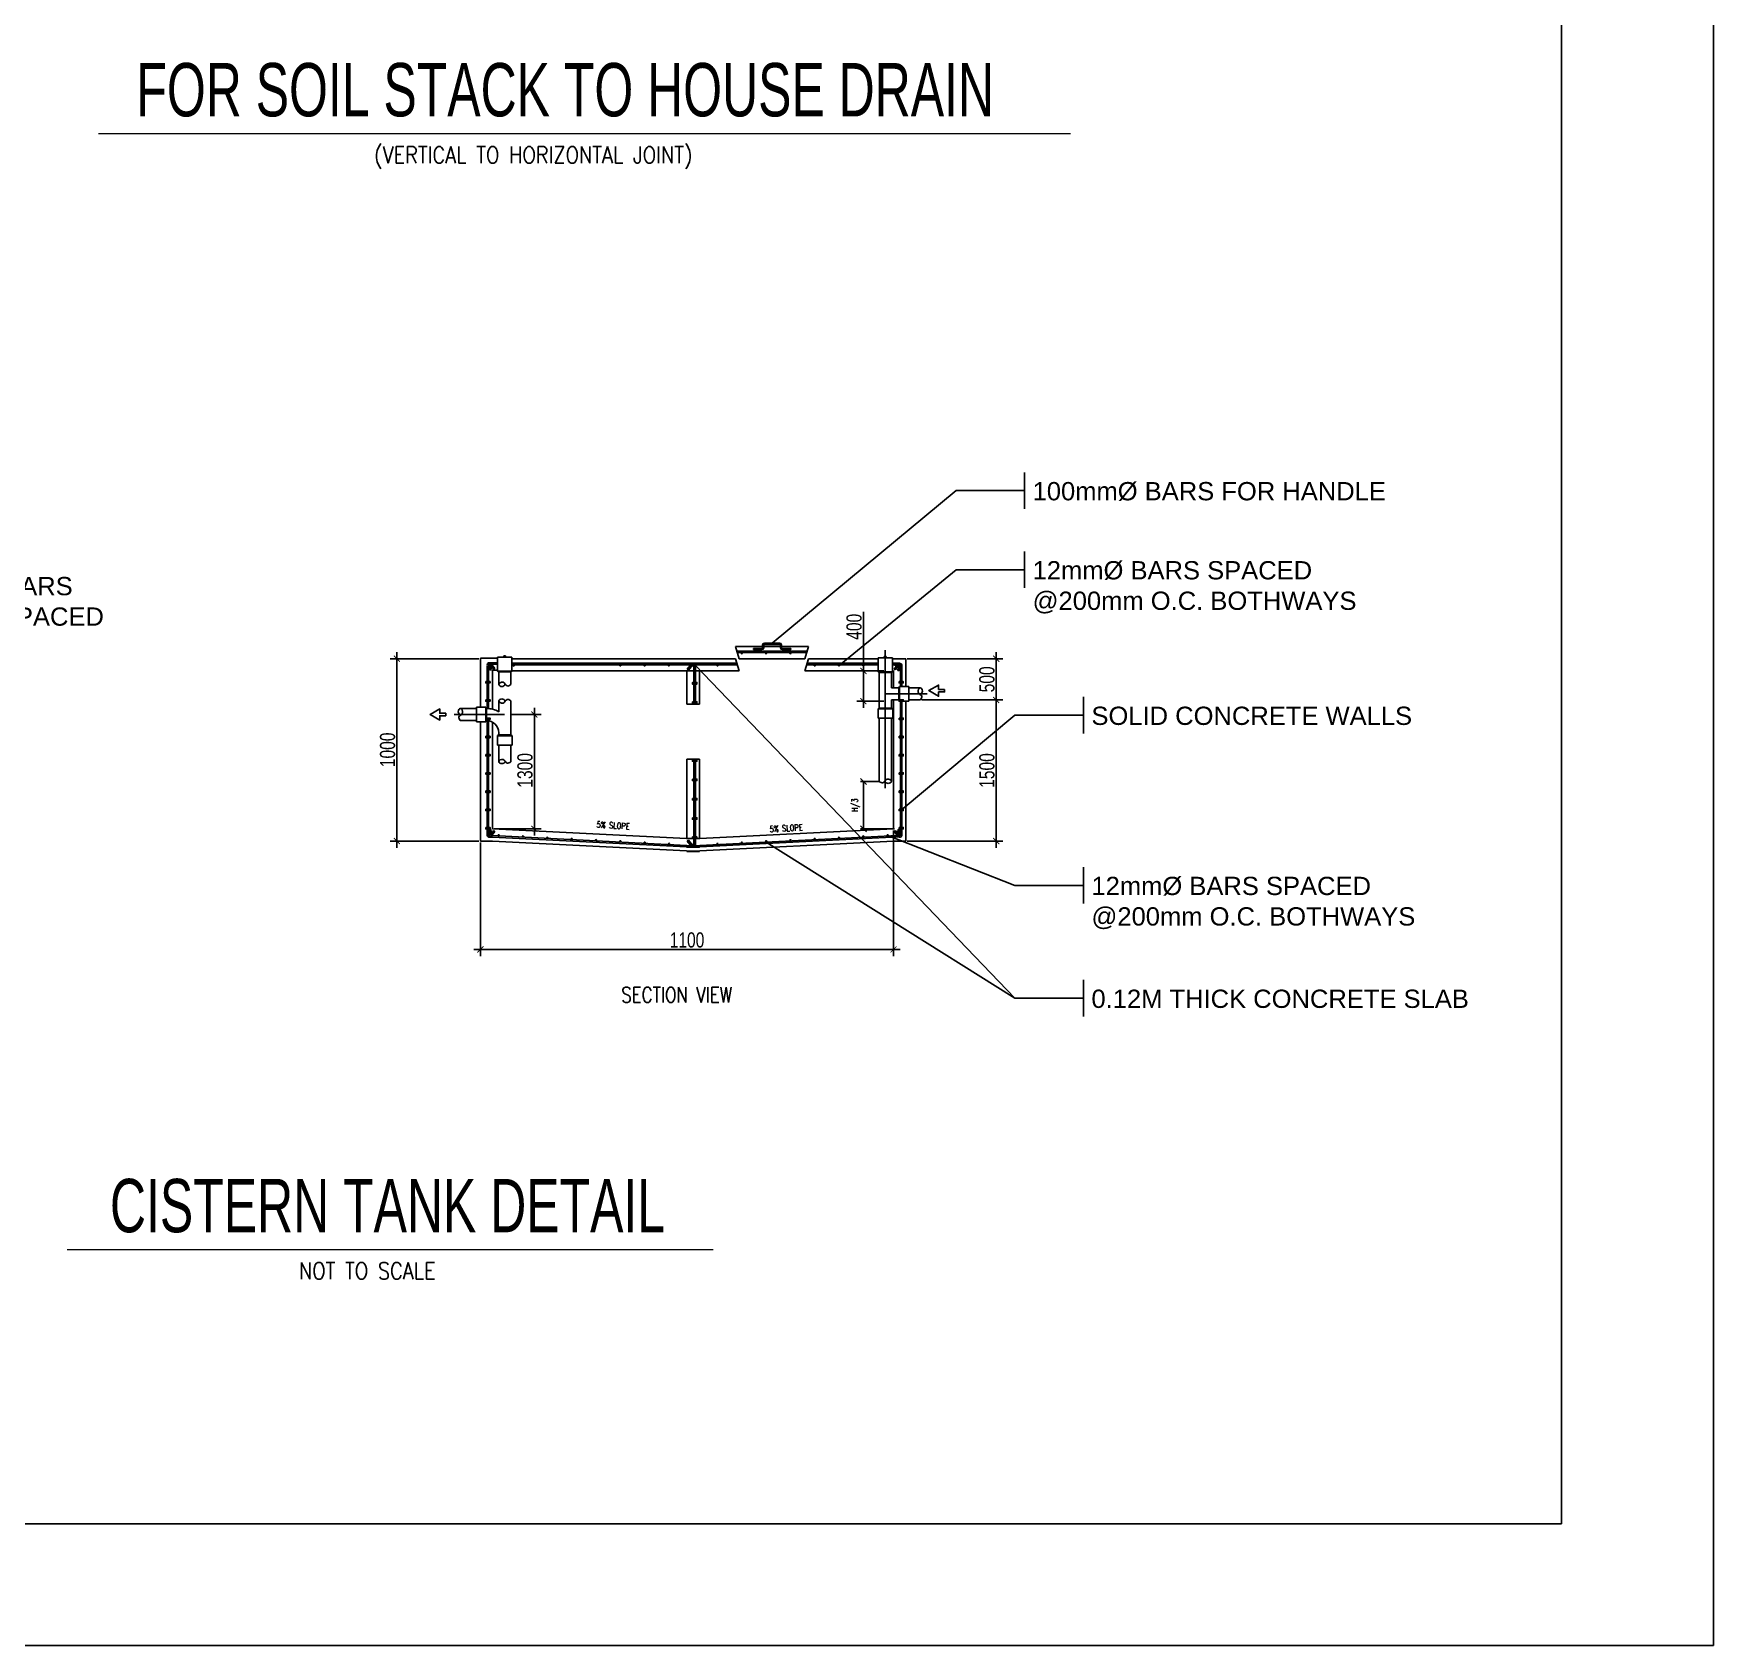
# Model space of a CAD drawing. Header units: millimetres. Extents: x -248340 to 456025, y 261499 to 1049645.
# Drawn here: x 345813 to 373455, y 363632 to 390154 of the extents above; entities that cross this region are included whole.
import ezdxf

# ---------------------------------------------------------------- set-up
doc = ezdxf.new("R2010")
doc.units = ezdxf.units.MM
doc.header["$LTSCALE"] = 8
doc.header["$MEASUREMENT"] = 0
doc.header["$PDMODE"] = 3
doc.header["$PDSIZE"] = 0.3125
doc.layers.get('0').update_dxf_attribs({"linetype": 'CONTINUOUS'})
doc.layers.get('DEFPOINTS').update_dxf_attribs({"color": 8, "linetype": 'CONTINUOUS'})
for name, color, linetype, lineweight in [('10. Rebar', 10, 'CONTINUOUS', 25), ('12. Dimension', 251, 'CONTINUOUS', 5), ('13. Text', 2, 'CONTINUOUS', 5), ('DIM', 2, 'CONTINUOUS', 25), ('S_wall', 251, 'CONTINUOUS', 0)]:
    doc.layers.add(name, color=color, linetype=linetype, lineweight=lineweight)
for name, color, linetype in [('A-ANNO-DIM', 1, 'CONTINUOUS'), ('A-ANNO-TEXT', 7, 'CONTINUOUS'), ('MARK', 7, 'CONTINUOUS'), ('TEXT', 2, 'CONTINUOUS')]:
    doc.layers.add(name, color=color, linetype=linetype)
doc.layers.add('mv', color=30, linetype='CONTINUOUS', plot=False)
doc.styles.add('ARIAL', font='arial.ttf')
doc.styles.add('EN-SCL-DIM', font='swisscl.ttf')
doc.styles.add('ROMANS', font='ROMANS', dxfattribs={"width": 0.8, "bigfont": 'BIGFONT'})
doc.styles.get("Standard").update_dxf_attribs({"font": 'txt.shx', "width": 0.7, "bigfont": 'extfont.shx'})
doc.dimstyles.new('1-100', dxfattribs={"dimtxt": 200, "dimasz": 150, "dimexe": 150, "dimexo": 100, "dimgap": 100, "dimtad": 1, "dimlfac": 0.001, "dimzin": 4, "dimdsep": 46, "dimtxsty": 'ROMANS', "dimblk": 'OBLIQUE', "dimcen": 500, "dimclrd": 256, "dimclre": 256, "dimclrt": 2, "dimadec": 0, "dimazin": 1, "dimtfac": 1, "dimtmove": 0, "dimatfit": 3, "dimldrblk": 'OPEN30', "dimfxl": 1.5, "dimarcsym": 0})
doc.dimstyles.new('JEMAR 1-0030', dxfattribs={"dimtxt": 0.06, "dimasz": 0.045, "dimexe": 0.045, "dimexo": 0.03, "dimgap": 0.03, "dimtad": 1, "dimzin": 1, "dimdsep": 46, "dimtxsty": 'ARIAL', "dimblk": 'DOTBLANK', "dimcen": 0.15, "dimclrd": 7, "dimclre": 7, "dimadec": 0, "dimazin": 0, "dimtfac": 1, "dimtmove": 0, "dimatfit": 3, "dimldrblk": 'OPEN90', "dimfxl": 1, "dimarcsym": 0})
doc.dimstyles.new('SC50', dxfattribs={"dimscale": 0.5, "dimtxt": 250, "dimasz": 200, "dimexe": 220, "dimexo": 50, "dimgap": 50, "dimtad": 1, "dimdec": 0, "dimrnd": 1, "dimzin": 0, "dimdsep": 46, "dimlunit": 6, "dimtxsty": 'EN-SCL-DIM', "dimblk": 'ARCHTICK', "dimcen": 100, "dimdle": 220, "dimclrd": 1, "dimclre": 1, "dimclrt": 3, "dimadec": 0, "dimazin": 0, "dimtfac": 1, "dimtdec": 0, "dimtofl": 0, "dimtmove": 0, "dimatfit": 3, "dimldrblk": 'OPEN90', "dimfxl": 1, "dimtolj": 1, "dimtzin": 0, "dimarcsym": 1})

# ---------------------------------------------------------------- blocks, each defined once
blk = doc.blocks.new('_ArchTick')
at = {"color": 0, "linetype": 'ByBlock', "const_width": 0.15}
blk.add_lwpolyline([(-0.5, -0.5), (0.5, 0.5)], dxfattribs=at)
blk = doc.blocks.new('*D938')
at = {"layer": 'DEFPOINTS', "color": 0, "lineweight": 30, "ltscale": 1.25, "transparency": 16777216}
for p in [(351791, 379868), (353165, 379868, 0), (353165, 376868, 0)]:
    blk.add_point(p, dxfattribs=at)
at = {"layer": 'DIM', "color": 1, "lineweight": -2, "ltscale": 1.25, "transparency": 16777216}
for p, q in [((353140, 379868), (351681, 379868)), ((351791, 376758), (351791, 379978)), ((353140, 376868), (351681, 376868))]:
    blk.add_line(p, q, dxfattribs=at)
at = {"layer": 'DIM', "color": 1, "lineweight": -2, "ltscale": 1.25, "transparency": 16777216, "xscale": 100, "yscale": 100, "zscale": 100}
for p, rotation in [((351791, 379868), 90), ((351791, 376868), 270)]:
    blk.add_blockref('_ArchTick', p, dxfattribs=dict(at, rotation=rotation))
at = {"layer": 'DIM', "color": 3, "ltscale": 1.25, "transparency": 16777216, "insert": (351638, 378368), "char_height": 125, "attachment_point": 5, "rotation": 90, "style": 'EN-SCL-DIM'}
blk.add_mtext('\\A1;{\\H2x;1000}', dxfattribs=at)
blk = doc.blocks.new('_Open90')
at = {"color": 0, "linetype": 'ByBlock', "lineweight": -2}
for p, q in [((0, 0), (-1, 0)), ((-0.5, 0.5), (0, 0)), ((0, 0), (-0.5, -0.5))]:
    blk.add_line(p, q, dxfattribs=at)
blk = doc.blocks.new('*D939')
at = {"layer": 'DEFPOINTS', "color": 0, "lineweight": 30, "ltscale": 1.25, "transparency": 16777216}
for p in [(359965, 377068, 0), (353165, 376868, 0), (353165, 375085)]:
    blk.add_point(p, dxfattribs=at)
at = {"layer": 'DIM', "color": 1, "lineweight": -2, "ltscale": 1.25, "transparency": 16777216}
for p, q in [((359965, 377043), (359965, 374975)), ((353165, 376843), (353165, 374975)), ((360075, 375085), (353055, 375085))]:
    blk.add_line(p, q, dxfattribs=at)
at = {"layer": 'DIM', "color": 1, "lineweight": -2, "ltscale": 1.25, "transparency": 16777216, "xscale": 100, "yscale": 100, "zscale": 100, "rotation": 180}
blk.add_blockref('_ArchTick', (353165, 375085), dxfattribs=at)
at = {"layer": 'DIM', "color": 1, "lineweight": -2, "ltscale": 1.25, "transparency": 16777216, "xscale": 100, "yscale": 100, "zscale": 100}
blk.add_blockref('_ArchTick', (359965, 375085), dxfattribs=at)
at = {"layer": 'DIM', "color": 3, "ltscale": 1.25, "transparency": 16777216, "insert": (356565, 375238), "char_height": 125, "attachment_point": 5, "style": 'EN-SCL-DIM'}
blk.add_mtext('\\A1;{\\H2x;1100}', dxfattribs=at)
blk = doc.blocks.new('*D940')
at = {"layer": 'DEFPOINTS', "color": 0, "lineweight": 30, "ltscale": 1.25, "transparency": 16777216}
for p in [(360406, 379189), (361654, 379189), (360165, 376868)]:
    blk.add_point(p, dxfattribs=at)
at = {"layer": 'DIM', "color": 1, "lineweight": -2, "ltscale": 1.25, "transparency": 16777216}
for p, q in [((361654, 376758), (361654, 379299)), ((360431, 379189), (361764, 379189)), ((360190, 376868), (361764, 376868))]:
    blk.add_line(p, q, dxfattribs=at)
at = {"layer": 'DIM', "color": 1, "lineweight": -2, "ltscale": 1.25, "transparency": 16777216, "xscale": 100, "yscale": 100, "zscale": 100}
for p, rotation in [((361654, 379189), 90), ((361654, 376868), 270)]:
    blk.add_blockref('_ArchTick', p, dxfattribs=dict(at, rotation=rotation))
at = {"layer": 'DIM', "color": 3, "ltscale": 1.25, "transparency": 16777216, "insert": (361501, 378028), "char_height": 125, "attachment_point": 5, "rotation": 90, "style": 'EN-SCL-DIM'}
blk.add_mtext('\\A1;{\\H2x;1500}', dxfattribs=at)
blk = doc.blocks.new('*D941')
at = {"layer": 'DEFPOINTS', "color": 0, "lineweight": 30, "ltscale": 1.25, "transparency": 16777216}
for p in [(353629, 378949, 0), (354053, 378949), (353365, 377068, 0)]:
    blk.add_point(p, dxfattribs=at)
at = {"layer": 'DIM', "color": 1, "lineweight": -2, "ltscale": 1.25, "transparency": 16777216}
for p, q in [((354053, 376958), (354053, 379059)), ((353654, 378949), (354163, 378949)), ((353390, 377068), (354163, 377068))]:
    blk.add_line(p, q, dxfattribs=at)
at = {"layer": 'DIM', "color": 1, "lineweight": -2, "ltscale": 1.25, "transparency": 16777216, "xscale": 100, "yscale": 100, "zscale": 100}
for p, rotation in [((354053, 378949), 90), ((354053, 377068), 270)]:
    blk.add_blockref('_ArchTick', p, dxfattribs=dict(at, rotation=rotation))
at = {"layer": 'DIM', "color": 3, "ltscale": 1.25, "transparency": 16777216, "insert": (353900, 378030), "char_height": 125, "attachment_point": 5, "rotation": 90, "style": 'EN-SCL-DIM'}
blk.add_mtext('\\A1;{\\H2x;1300}', dxfattribs=at)
blk = doc.blocks.new('*D942')
at = {"layer": 'DEFPOINTS', "color": 0, "lineweight": 30, "ltscale": 1.25, "transparency": 16777216}
for p in [(360165, 379868), (361654, 379868), (360406, 379189)]:
    blk.add_point(p, dxfattribs=at)
at = {"layer": 'DIM', "color": 1, "lineweight": -2, "ltscale": 1.25, "transparency": 16777216}
for p, q in [((360190, 379868), (361764, 379868)), ((361654, 379079), (361654, 379978)), ((360431, 379189), (361764, 379189))]:
    blk.add_line(p, q, dxfattribs=at)
at = {"layer": 'DIM', "color": 1, "lineweight": -2, "ltscale": 1.25, "transparency": 16777216, "xscale": 100, "yscale": 100, "zscale": 100}
for p, rotation in [((361654, 379868), 90), ((361654, 379189), 270)]:
    blk.add_blockref('_ArchTick', p, dxfattribs=dict(at, rotation=rotation))
at = {"layer": 'DIM', "color": 3, "ltscale": 1.25, "transparency": 16777216, "insert": (361501, 379528), "char_height": 125, "attachment_point": 5, "rotation": 90, "style": 'EN-SCL-DIM'}
blk.add_mtext('\\A1;{\\H2x;500}', dxfattribs=at)
blk = doc.blocks.new('*D943')
at = {"layer": 'DEFPOINTS', "color": 0, "lineweight": 30, "ltscale": 1.25, "transparency": 16777216}
for p in [(359468, 379668), (359831, 379668), (359827, 379169)]:
    blk.add_point(p, dxfattribs=at)
at = {"layer": 'DIM', "color": 1, "lineweight": -2, "ltscale": 1.25, "transparency": 16777216}
for p, q in [((359468, 379668), (359468, 380638)), ((359806, 379668), (359358, 379668)), ((359468, 379059), (359468, 379668)), ((359802, 379169), (359358, 379169))]:
    blk.add_line(p, q, dxfattribs=at)
at = {"layer": 'DIM', "color": 1, "lineweight": -2, "ltscale": 1.25, "transparency": 16777216, "xscale": 100, "yscale": 100, "zscale": 100}
for p, rotation in [((359468, 379668), 90), ((359468, 379169), 270)]:
    blk.add_blockref('_ArchTick', p, dxfattribs=dict(at, rotation=rotation))
at = {"layer": 'DIM', "color": 3, "ltscale": 1.25, "transparency": 16777216, "insert": (359315, 380393), "char_height": 125, "attachment_point": 5, "rotation": 90, "style": 'EN-SCL-DIM'}
blk.add_mtext('\\A1;{\\H2x;400}', dxfattribs=at)
blk = doc.blocks.new('_Oblique')
at = {"color": 0, "linetype": 'ByBlock', "lineweight": -2}
blk.add_line((-0.5, -0.5), (0.5, 0.5), dxfattribs=at)
blk = doc.blocks.new('*D944')
at = {"layer": 'A-ANNO-DIM', "lineweight": -2, "transparency": 16777216}
for p, q in [((359731, 377848), (359418, 377848)), ((359468, 377068), (359468, 377848)), ((359977, 377068), (359418, 377068))]:
    blk.add_line(p, q, dxfattribs=at)
at = {"layer": 'DEFPOINTS', "color": 0, "lineweight": 30, "transparency": 16777216}
for p in [(359468, 377848), (359831, 377848), (360077, 377068, 0)]:
    blk.add_point(p, dxfattribs=at)
at = {"layer": 'A-ANNO-DIM', "lineweight": -2, "transparency": 16777216, "xscale": 100, "yscale": 100, "zscale": 100}
for p, rotation in [((359468, 377848), 90), ((359468, 377068), 270)]:
    blk.add_blockref('_Oblique', p, dxfattribs=dict(at, rotation=rotation))
at = {"layer": 'A-ANNO-DIM', "color": 2, "transparency": 16777216, "insert": (359342, 377458), "char_height": 200, "attachment_point": 5, "rotation": 90, "style": 'ROMANS'}
blk.add_mtext('{\\H0.5x;H/3}', dxfattribs=at)
blk = doc.blocks.new('_Open30')
at = {"color": 0, "linetype": 'ByBlock', "lineweight": -2}
for p, q in [((-1, 0.27), (0, 0)), ((0, 0), (-1, -0.27)), ((0, 0), (-1, 0))]:
    blk.add_line(p, q, dxfattribs=at)
blk = doc.blocks.new('_DOTBLANK')
at = {"color": 0, "linetype": 'ByBlock', "lineweight": -2}
blk.add_line((-0.5, 0), (-1, 0), dxfattribs=at)
blk.add_circle((0, 0), 0.5, dxfattribs=at)

msp = doc.modelspace()

# ---------------------------------------------------------------- linework, layer by layer
at = {"color": 3}
for p, q in [((357808.307, 380094.136), (357808.307, 380047.941)), ((357828.307, 380094.136), (357828.307, 380047.941)), ((357838.307, 380124.136), (358092.311, 380124.136)), ((357838.307, 380104.136), (358092.311, 380104.136)), ((358102.311, 380094.136), (358102.311, 380047.941)), ((358122.311, 380094.136), (358122.311, 380047.941)), ((357388.127, 379991.88), (358542.49, 379991.876)), ((357395.327, 379967.88), (358535.29, 379967.876)), ((357658.307, 380017.94), (357658.307, 380037.94)), ((358272.311, 380017.94), (358272.311, 380037.94)), ((359827.336, 380005.904), (359827.336, 377736.446)), ((353277.026, 379757.893), (353277.026, 379048.845)), ((353277.026, 379757.893), (353326.608, 379678.115)), ((353301.026, 379757.893), (353301.026, 379047.487)), ((353302.533, 379762.319, 0), (353346.992, 379690.784, 0)), ((353310.984, 379801.598, 0), (353448.743, 379801.597, 0)), ((353310.984, 379777.598, 0), (353448.743, 379777.597, 0)), ((353318.773, 379773.921, 0), (353384.992, 379692.784, 0)), ((353346.992, 379690.784, 0), (353326.608, 379678.115)), ((353338.257, 379788.004, 0), (353403.586, 379707.959, 0)), ((353384.992, 379692.784, 0), (353403.586, 379707.959, 0)), ((353684.134, 379791.882), (357388.131, 379791.868)), ((353684.134, 379767.882), (357395.331, 379767.868)), ((356641.619, 379782.632, 0), (356569.752, 379694.727, 0)), ((356569.752, 379694.727, 0), (356589.445, 379678.654, 0)), ((356659.581, 379764.59, 0), (356589.445, 379678.654, 0)), ((356678.378, 379757.893, 0), (356678.378, 379130.516, 0)), ((356703.797, 379757.893, 0), (356703.797, 379133.092, 0)), ((358535.286, 379767.863), (359711.627, 379767.859)), ((358542.486, 379791.863), (359711.627, 379791.859)), ((359947.019, 379791.858), (360065.48, 379791.858)), ((359947.019, 379767.858), (360031.286, 379767.858)), ((360041.284, 379780.104), (359974.466, 379698.254)), ((359993.059, 379683.079), (359974.468, 379698.257)), ((360059.278, 379764.216), (359993.059, 379683.079)), ((360075.519, 379752.614), (360031.059, 379681.079)), ((360031.059, 379681.079), (360051.443, 379668.411)), ((360096, 379740.102), (360051.443, 379668.411)), ((360077.026, 379757.893), (360077.026, 379408.986)), ((360101.026, 379757.893), (360101.026, 379408.986)), ((360514.405, 379288.986), (359827.336, 379288.986)), ((356678.378, 379133.047, 0), (356678.378, 379118.487, 0)), ((356703.797, 379133.047, 0), (356703.797, 379118.487, 0)), ((360077.026, 379168.986), (360077.026, 376966.224)), ((360101.026, 379168.986), (360101.026, 376966.224)), ((352734.113, 378948.986), (353564.452, 378948.986)), ((353277.026, 378848.705), (353277.026, 376966.224)), ((353301.026, 378845.972), (353301.026, 376966.224)), ((356678.378, 378215.254, 0), (356678.378, 376801.103, 0)), ((356703.797, 378215.254, 0), (356703.797, 376801.103, 0)), ((353281.95, 376984.172), (353326.41, 377055.707)), ((353302.334, 376971.503), (353346.794, 377043.038)), ((353318.575, 376959.902), (353384.794, 377041.038)), ((353346.794, 377043.038), (353326.41, 377055.707)), ((353384.794, 377041.038), (353403.388, 377025.863)), ((359993.059, 377041.038), (359974.466, 377025.863)), ((360059.278, 376959.902), (359993.059, 377041.038)), ((360031.059, 377043.038), (360051.443, 377055.707)), ((360075.519, 376971.503), (360031.059, 377043.038)), ((360095.903, 376984.172), (360051.443, 377055.707)), ((353311.298, 376932.166, 0), (353365.309, 376932.224)), ((353337.168, 376944.727), (353403.388, 377025.863)), ((353346.538, 376956.207, 0), (353365.309, 376956.227)), ((356665.334, 376791.226, 0), (353365.309, 376956.227)), ((356665.309, 376767.224), (353365.309, 376932.224)), ((356555.39, 376790.281, 0), (356630.072, 376790.361, 0)), ((356556.658, 376764.922, 0), (356771.883, 376765.092, 0)), ((356589.445, 376880.342, 0), (356569.752, 376864.269, 0)), ((356639.888, 376778.334, 0), (356569.752, 376864.269, 0)), ((356659.581, 376794.406, 0), (356589.445, 376880.342, 0)), ((356665.309, 376767.224), (360050.544, 376936.486, 0)), ((356665.334, 376791.226, 0), (360028.714, 376959.395, 0)), ((356702.182, 376790.437, 0), (356771.883, 376790.512, 0)), ((360040.685, 376944.727), (359974.466, 377025.863))]:
    msp.add_line(p, q, dxfattribs=at)
at = {"color": 4}
for p, q in [((353165.309, 379877.646, 0), (353165.309, 379068.986)), ((353165.309, 379877.646, 0), (353448.743, 379877.646, 0)), ((353684.134, 379867.941), (357365.309, 379867.941)), ((357365.309, 380067.941), (357808.307, 380067.941)), ((357365.309, 380067.941), (357425.309, 379867.941)), ((357365.309, 379867.941), (357425.309, 379667.941)), ((357425.309, 379867.941), (358505.309, 379867.941)), ((357828.307, 380067.941), (358102.311, 380067.941)), ((358565.309, 380067.941), (358122.311, 380067.941)), ((358565.309, 380067.941), (358505.309, 379867.941)), ((358565.309, 379867.941), (358505.309, 379667.941)), ((358565.309, 379867.941), (359711.627, 379867.941)), ((359947.019, 379867.941), (360165.309, 379867.941)), ((360165.309, 379867.941), (360165.309, 379408.986)), ((353365.309, 379677.646, 0), (353365.309, 379036.574)), ((353365.309, 379677.646, 0), (353448.743, 379677.646, 0)), ((353684.134, 379667.941), (357425.309, 379667.941)), ((356560.053, 379667.941, 0), (356560.053, 379118.487, 0)), ((356771.883, 379667.941, 0), (356771.883, 379118.487, 0)), ((358505.309, 379667.941), (359711.627, 379667.941)), ((359949.323, 379667.941), (359965.309, 379667.941)), ((359965.309, 379667.941), (359965.309, 379388.986)), ((356560.053, 379118.487, 0), (356771.883, 379118.487, 0)), ((359965.309, 379188.986), (359965.309, 377067.941)), ((360165.309, 379168.986), (360165.309, 376867.941)), ((353165.309, 378828.986), (353165.309, 376867.941)), ((353365.309, 378822.838), (353365.309, 377067.941)), ((356560.053, 378215.254, 0), (356560.053, 376908.836, 0)), ((356771.883, 378215.254, 0), (356560.053, 378215.254, 0)), ((356771.883, 378215.254, 0), (356771.883, 376908.836, 0)), ((356665.309, 376902.941), (353365.309, 377067.941)), ((356665.309, 376902.941), (359965.309, 377067.941)), ((353165.309, 376867.941, 0), (353365.309, 376867.941, 0)), ((356665.309, 376702.941), (353365.309, 376867.941)), ((356560.053, 376908.836, 0), (356771.883, 376908.836, 0)), ((356665.309, 376702.941), (359965.309, 376867.941)), ((360165.309, 376867.941), (359965.309, 376867.941)), ((356560.053, 376697.007, 0), (356771.883, 376697.007, 0))]:
    msp.add_line(p, q, dxfattribs=at)
at = {"color": 6, "ltscale": 20}
for p, q in [((353448.743, 379661.953, 0), (353448.743, 379892.979, 0)), ((353684.134, 379892.979, 0), (353448.743, 379892.979, 0)), ((353580.303, 379915.609, 0), (353548.601, 379915.609, 0)), ((353548.601, 379892.979, 0), (353548.601, 379915.609, 0)), ((353580.303, 379892.979, 0), (353580.303, 379915.609, 0)), ((353684.134, 379661.953, 0), (353684.134, 379892.979, 0)), ((359947.019, 379883.274), (359711.627, 379883.274)), ((359711.627, 379652.248), (359711.627, 379883.274)), ((359843.188, 379905.904), (359811.485, 379905.904)), ((359811.485, 379883.274), (359811.485, 379905.904)), ((359843.188, 379883.274), (359843.188, 379905.904)), ((359947.019, 379652.248), (359947.019, 379883.274)), ((353684.134, 379661.953, 0), (353448.743, 379661.953, 0)), ((353466.438, 379652.381, 0), (353448.743, 379661.953, 0)), ((353466.438, 379442.299, 0), (353466.438, 379652.381, 0)), ((353666.438, 379652.381, 0), (353466.438, 379652.381, 0)), ((353666.438, 379652.381, 0), (353684.134, 379661.953, 0)), ((353666.438, 379652.381, 0), (353666.438, 379442.299, 0)), ((359947.019, 379652.248), (359711.627, 379652.248)), ((359729.323, 379642.676), (359711.627, 379652.248)), ((359729.323, 379055.116), (359729.323, 379642.676)), ((359929.323, 379642.676), (359729.323, 379642.676)), ((359929.323, 379642.676), (359947.019, 379652.248)), ((359929.323, 379388.986), (359929.323, 379642.676)), ((360048.252, 379388.986), (359929.323, 379388.986)), ((360048.252, 379388.986), (360061.69, 379408.986)), ((360048.252, 379188.986), (360048.252, 379388.986)), ((360061.69, 379408.986), (360216.143, 379408.986)), ((360061.69, 379408.986), (360061.69, 379168.986)), ((360216.143, 379168.986), (360216.143, 379408.986)), ((360403.159, 379388.986), (360216.143, 379388.986)), ((353098.548, 379048.986), (352834.113, 379048.986)), ((353253.001, 379068.986), (353098.548, 379068.986)), ((353098.548, 378828.986), (353098.548, 379068.986)), ((353266.438, 379048.986), (353253.001, 379068.986)), ((353253.001, 379068.986), (353253.001, 378828.986)), ((353266.438, 378848.986), (353266.438, 379048.986)), ((353466.438, 378995.396), (353466.438, 379174.909)), ((353666.438, 379174.909), (353666.438, 378612.42)), ((359729.323, 379055.116), (359709.323, 379041.678)), ((359709.323, 379041.678), (359949.323, 379041.678)), ((359709.323, 379041.678), (359709.323, 378887.225)), ((359929.323, 379055.116), (359729.323, 379055.116)), ((360048.252, 379188.986), (359929.323, 379188.986)), ((359929.323, 379055.116), (359929.323, 379188.986)), ((359929.323, 379055.116), (359949.323, 379045.886)), ((359949.323, 379045.886), (359949.323, 378887.225)), ((360048.252, 379188.986), (360061.69, 379168.986)), ((360061.69, 379168.986), (360216.143, 379168.986)), ((360406.011, 379188.986), (360216.143, 379188.986)), ((353098.548, 378848.986), (352834.113, 378848.986)), ((353253.001, 378828.986), (353098.548, 378828.986)), ((353266.438, 378848.986), (353253.001, 378828.986)), ((359949.323, 378887.225), (359709.323, 378887.225)), ((359729.323, 378887.225), (359729.323, 377847.591)), ((359929.323, 378887.225), (359928.326, 377854.908)), ((353686.438, 378598.983), (353445.888, 378598.983)), ((353466.438, 378612.42), (353446.438, 378603.191)), ((353446.438, 378603.191), (353446.438, 378444.53)), ((353446.438, 378444.53), (353686.438, 378444.53)), ((353466.438, 378648.986), (353466.438, 378612.42)), ((353466.438, 378612.42), (353666.438, 378612.42)), ((353466.438, 378444.53), (353466.438, 378173.004)), ((353666.438, 378612.42), (353686.438, 378598.983)), ((353666.438, 378444.53), (353666.438, 378173.004)), ((353686.438, 378598.983), (353686.438, 378444.53))]:
    msp.add_line(p, q, dxfattribs=at)
at = {"color": 3, "ltscale": 5}
for p, q in [((357658.307, 380037.941), (357798.307, 380037.941)), ((357658.307, 380017.941), (357798.307, 380017.941)), ((358132.311, 380037.94), (358272.311, 380037.94)), ((358132.311, 380017.941), (358272.311, 380017.941))]:
    msp.add_line(p, q, dxfattribs=at)
at = {"color": 3, "elevation": 0}
for points in [[(353253.592, 379491.941), (353253.592, 379467.941), (353324.743, 379467.941), (353324.743, 379491.941)], [(356653.558, 379476.211), (356653.558, 379450.791), (356728.917, 379450.791), (356728.917, 379476.211)], [(360053.592, 379491.941), (360053.592, 379467.941), (360124.743, 379467.941), (360124.743, 379491.941)], [(353253.592, 379191.941), (353253.592, 379167.941), (353324.743, 379167.941), (353324.743, 379191.941)], [(356653.558, 379158.466), (356653.558, 379133.047), (356728.917, 379133.047), (356728.917, 379158.466)], [(360053.592, 379191.941), (360053.592, 379167.941), (360124.743, 379167.941), (360124.743, 379191.941)], [(353253.592, 378891.941), (353253.592, 378867.941), (353324.743, 378867.941), (353324.743, 378891.941)], [(353253.592, 378891.941), (353253.592, 378867.941), (353324.743, 378867.941), (353324.743, 378891.941)], [(360053.592, 378891.941), (360053.592, 378867.941), (360124.743, 378867.941), (360124.743, 378891.941)], [(353253.592, 378591.941), (353253.592, 378567.941), (353324.743, 378567.941), (353324.743, 378591.941)], [(360053.592, 378591.941), (360053.592, 378567.941), (360124.743, 378567.941), (360124.743, 378591.941)], [(353253.592, 378291.941), (353253.592, 378267.941), (353324.743, 378267.941), (353324.743, 378291.941)], [(356653.558, 378205.233), (356653.558, 378179.814), (356728.917, 378179.814), (356728.917, 378205.233)], [(360053.592, 378291.941), (360053.592, 378267.941), (360124.743, 378267.941), (360124.743, 378291.941)], [(353253.592, 377991.941), (353253.592, 377967.941), (353324.743, 377967.941), (353324.743, 377991.941)], [(356653.558, 377887.489), (356653.558, 377862.069), (356728.917, 377862.069), (356728.917, 377887.489)], [(360053.592, 377991.941), (360053.592, 377967.941), (360124.743, 377967.941), (360124.743, 377991.941)], [(353253.592, 377691.941), (353253.592, 377667.941), (353324.743, 377667.941), (353324.743, 377691.941)], [(360053.592, 377691.941), (360053.592, 377667.941), (360124.743, 377667.941), (360124.743, 377691.941)], [(353253.592, 377391.941), (353253.592, 377367.941), (353324.743, 377367.941), (353324.743, 377391.941)], [(356653.558, 377569.744), (356653.558, 377544.325), (356728.917, 377544.325), (356728.917, 377569.744)], [(360053.592, 377391.941), (360053.592, 377367.941), (360124.743, 377367.941), (360124.743, 377391.941)], [(353253.592, 377091.941), (353253.592, 377067.941), (353324.743, 377067.941), (353324.743, 377091.941)], [(356653.558, 377252), (356653.558, 377226.581), (356728.917, 377226.581), (356728.917, 377252)], [(360053.592, 377091.941), (360053.592, 377067.941), (360124.743, 377067.941), (360124.743, 377091.941)], [(356653.558, 376934.256), (356653.558, 376908.836), (356728.917, 376908.836), (356728.917, 376934.256)]]:
    msp.add_lwpolyline(points, close=True, dxfattribs=at)
at = {"color": 4, "elevation": 0}
for points in [[(360803.545, 379361.871), (360703.545, 379361.871), (360703.545, 379434.396), (360543.287, 379341.871), (360703.545, 379249.347), (360703.545, 379321.871), (360803.545, 379321.871)], [(352596.317, 378968.986), (352496.317, 378968.986), (352496.317, 379041.51), (352336.059, 378948.986), (352496.317, 378856.461), (352496.317, 378928.986), (352596.317, 378928.986)]]:
    msp.add_lwpolyline(points, close=True, dxfattribs=at)
at = {"color": 3}
for centre, radius in [((357467.027, 379957.828), 10), ((357867.027, 379957.828), 10), ((358267.027, 379957.828), 10), ((353311.026, 379767.598, 0), 10), ((353712.428, 379757.458, 0), 10), ((355467.026, 379757.893), 10), ((355867.026, 379757.893), 10), ((356267.026, 379757.893), 10), ((356667.026, 379757.893), 10), ((356667.786, 379757.893, 0), 10.591), ((357067.026, 379757.893), 10), ((358667.026, 379757.893), 10), ((359067.026, 379757.893), 10), ((359467.026, 379757.893), 10), ((359999.027, 379757.893), 10), ((360067.026, 379757.893), 10), ((356666.268, 379463.501, 0), 12.71), ((353310.828, 376966.224), 10), ((353466.772, 376961.154), 10), ((353867.026, 376941.141), 10), ((354267.026, 376921.141), 10), ((354667.279, 376901.128, 0), 10), ((355067.279, 376881.128, 0), 10), ((355467.533, 376861.116, 0), 10), ((355867.533, 376841.116, 0), 10), ((356267.786, 376821.103, 0), 10), ((356667.786, 376801.103, 0), 10.591), ((356667.786, 376801.103, 0), 10), ((357067.786, 376821.103, 0), 10), ((357468.04, 376841.116, 0), 10), ((357868.04, 376861.116, 0), 10), ((358267.026, 376881.31), 10), ((358667.026, 376901.31), 10), ((359067.026, 376921.31), 10), ((359467.026, 376941.31), 10), ((359867.271, 376961.323, 0), 10), ((360067.026, 376966.224), 10)]:
    msp.add_circle(centre, radius, dxfattribs=at)
for centre, radius, start, end in [((357838.307, 380094.136), 30, 90, 180), ((357838.307, 380094.136), 10, 90, 180), ((358092.311, 380094.136), 30, 0, 90), ((358092.311, 380094.136), 10, 0, 90), ((357467.027, 379957.828), 10, 0, 89.9994181), ((357798.307, 380047.941), 30, 270, 0), ((357798.307, 380047.941), 10, 270, 0), ((357867.027, 379957.828), 10, 0, 89.9994181), ((358132.311, 380047.941), 30, 180, 270), ((358132.311, 380047.941), 10, 180, 270), ((358267.027, 379957.828), 10, 0, 89.9994181), ((353311.026, 379767.646, 0), 34, 36.7816671, 180.1045444), ((353311.026, 379767.646, 0), 10, 89.9994181, 180.1045444), ((355867.026, 379757.893), 10, 0, 89.9994181), ((356267.026, 379757.893), 10, 0, 89.9994181), ((356667.786, 379757.893, 0), 36.011, 0, 144.8576325), ((356667.026, 379757.893), 10, 0, 89.9994181), ((356667.786, 379757.893, 0), 10.591, 0, 89.9994181), ((357067.026, 379757.893), 10, 0, 89.9994181), ((358667.026, 379757.893), 10, 0, 89.9994181), ((359067.026, 379757.893), 10, 0, 89.9994181), ((359467.026, 379757.893), 10, 0, 89.9994181), ((359999.027, 379757.893), 10, 0, 89.9994181), ((360067.026, 379757.893), 34, 327.8288912, 142.3360554), ((353310.828, 376966.224), 34, 148.1382697, 320.7805417), ((356667.786, 376801.103, 0), 36.011, 219.2194583, 0.0002262), ((360067.026, 376966.224), 34, 219.2194583, 31.8617303)]:
    msp.add_arc(centre, radius, start, end, dxfattribs=at)
at = {"color": 6, "ltscale": 20}
for radius, start in [(400, 60), (200, 0)]:
    msp.add_arc((353266.438, 378648.986), radius, start, 90, dxfattribs=at)
for points in [[(353666.438, 379442.299, 0), (353605.647, 379418.757, 0), (353537.703, 379480.864, 0), (353466.438, 379442.299, 0), (353519.978, 379409.885, 0), (353576.106, 379442.417, 0)], [(360406.011, 379188.986), (360429.553, 379249.777), (360367.446, 379317.722), (360406.011, 379388.986), (360438.425, 379335.446), (360405.893, 379279.318)], [(352834.113, 378848.986), (352810.571, 378909.777), (352872.678, 378977.722), (352834.113, 379048.986), (352801.699, 378995.446), (352834.231, 378939.318)], [(353666.438, 379174.909), (353605.647, 379198.45), (353537.703, 379136.344), (353466.438, 379174.909), (353519.978, 379207.322), (353576.106, 379174.791)], [(353666.438, 378173.004), (353605.647, 378149.462), (353537.703, 378211.569), (353466.438, 378173.004), (353519.978, 378140.59), (353576.106, 378173.122)], [(359729.323, 377847.591), (359790.114, 377824.049), (359858.059, 377886.156), (359929.323, 377847.591), (359875.784, 377815.177), (359819.655, 377847.709)]]:
    msp.add_spline(points, degree=3, dxfattribs=at)
at = {"layer": '10. Rebar'}
for p, q in [((362120.42, 382934.072), (362120.42, 382332.445)), ((362120.42, 381632.784), (362120.42, 381031.157)), ((363088.548, 379238.208), (363088.548, 378636.581)), ((363088.548, 376438.863), (363088.548, 375837.236)), ((363088.548, 374581.831), (363088.548, 373980.204))]:
    msp.add_line(p, q, dxfattribs=at)
at = {"layer": 'mv', "color": 6}
for p, q in [((373454.998, 423031.954), (373454.998, 363631.954)), ((370954.998, 365631.954), (370954.998, 421031.954)), ((291354.998, 365631.954), (370954.998, 365631.954)), ((289354.998, 363631.954), (373454.998, 363631.954))]:
    msp.add_line(p, q, dxfattribs=at)
at = {"layer": 'S_wall', "ltscale": 1.25}
for p, q in [((346879.07, 388510.102), (362876.888, 388510.102)), ((346362.768, 370148.475), (356995.476, 370148.475))]:
    msp.add_line(p, q, dxfattribs=at)

# ---------------------------------------------------------------- texts
at = {"layer": '13. Text', "char_height": 300.81341, "width": 7698.93279, "attachment_point": 1, "style": 'ARIAL'}
for s, insert in [('\\A1;100mm%%C BARS FOR HANDLE', (362252.124, 382774.578)), ('\\A1;12mm%%C BARS SPACED\\P@200mm O.C. BOTHWAYS', (362252.124, 381473.289)), ('\\A1;2-16mm%%C VERTICAL BARS\\PWITH 100mm%%C TIES SPACED\\P@200mm O.C', (341156.273, 381212.841)), ('\\A1;SOLID CONCRETE WALLS', (363220.252, 379078.713)), ('\\A1;12mm%%C BARS SPACED\\P@200mm O.C. BOTHWAYS', (363220.252, 376279.369)), ('\\A1;0.12M THICK CONCRETE SLAB', (363220.252, 374422.337))]:
    msp.add_mtext(s, dxfattribs=dict(at, insert=insert))
at = {"layer": 'A-ANNO-TEXT', "color": 3, "linetype": 'Continuous', "char_height": 100, "style": 'ROMANS'}
for insert, attachment_point, rotation in [((355076.887, 377139.982, 0), 4, 356.700317), ((358467.724, 377094.282, 0), 6, 3.299683)]:
    msp.add_mtext('\\pxqd;5% SLOPE', dxfattribs=dict(at, insert=insert, attachment_point=attachment_point, rotation=rotation))
at = {"layer": 'A-ANNO-TEXT', "color": 3, "linetype": 'Continuous', "insert": (355484.56, 374336.491, 0), "char_height": 250, "width": 3347.78371, "attachment_point": 4, "style": 'ROMANS'}
msp.add_mtext('SECTION VIEW', dxfattribs=at)
at = {"layer": 'MARK', "style": 'ROMANS', "width": 0.85}
for s, p in [('(VERTICAL TO HORIZONTAL JOINT)', (351418.039, 388019.192)), ('NOT TO SCALE', (350179.047, 369657.564))]:
    msp.add_text(s, height=274.43234, dxfattribs=at).set_placement(p)
at = {"layer": 'TEXT', "char_height": 878.18348, "width": 22839.18568, "attachment_point": 1}
for s, insert in [('{\\fFranklin Gothic Heavy|b0|i0|c0|p34;FOR SOIL STACK TO HOUSE DRAIN}', (347504.411, 389669.814)), ('{\\fFranklin Gothic Heavy|b0|i0|c0|p34;CISTERN TANK DETAIL}', (347069.272, 371308.187))]:
    msp.add_mtext(s, dxfattribs=dict(at, insert=insert))

# ---------------------------------------------------------------- dimensions: what is measured, and where the dimension line sits
at = {"layer": 'A-ANNO-DIM'}
dim = msp.add_linear_dim(base=(359468.471, 377847.591), p1=(360077.026, 377067.941), p2=(359831.31, 377847.591), angle=90, text='{\\H0.5x;H/3}', dimstyle='1-100', override={"dimasz": 100, "dimexe": 50, "dimexo": 100, "dimgap": 50, "dimarcsym": 1}, dxfattribs=at)
dim.commit()
dim.dimension.update_dxf_attribs({"geometry": '*D944', "text_midpoint": (359468.471, 377457.766), "dimtype": 160})
at = {"layer": 'DIM', "color": 0, "ltscale": 1.25}
for base, p1, p2, angle, text, picture, middle in [((359468.471, 379667.941), (359827.336, 379168.986), (359831.31, 379667.941), 90, '{\\H2x;400}', '*D943', (359468.471, 380392.566)), ((351791.457, 379867.941, 0), (353165.309, 376867.941), (353165.309, 379867.941), 90, '{\\H2x;1000}', '*D938', (351791.457, 378367.941, 0)), ((361653.829, 379867.941), (360406.011, 379188.986), (360165.309, 379867.941), 90, '{\\H2x;500}', '*D942', (361653.829, 379528.463)), ((361653.829, 379188.986), (360165.309, 376867.941), (360406.011, 379188.986), 90, '{\\H2x;1500}', '*D940', (361653.829, 378028.463)), ((354053.086, 378948.986, 0), (353365.309, 377067.941), (353629.431, 378948.986), 90, '{\\H2x;1300}', '*D941', (354053.086, 378030.471, 0)), ((353165.309, 375085.401, 0), (359965.309, 377067.941), (353165.309, 376867.941, 0), 180, '{\\H2x;1100}', '*D939', (356565.309, 375085.401, 0))]:
    dim = msp.add_linear_dim(base=base, p1=p1, p2=p2, angle=angle, text=text, dimstyle='SC50', dxfattribs=at)
    dim.commit()
    dim.dimension.update_dxf_attribs({"geometry": picture, "text_midpoint": middle, "dimtype": 160})

# ---------------------------------------------------------------- leaders
at = {"layer": '12. Dimension'}
for points in [[(357965.309, 380124.136), (360994.139, 382633.259), (362120.42, 382633.259)], [(359067.026, 379757.893), (360994.139, 381331.971), (362120.42, 381331.971)], [(356703.797, 379757.893), (361962.267, 374281.018), (363088.548, 374281.018)], [(360091.584, 377373.285), (361962.267, 378937.394), (363088.548, 378937.394)], [(357866.275, 376851.273), (361962.267, 374281.018), (363088.548, 374281.018)], [(359867.271, 376961.323), (361962.267, 376138.05), (363088.548, 376138.05)]]:
    msp.add_leader(points, dimstyle='JEMAR 1-0030', override={"dimclrd": 256, "dimclre": 256}, dxfattribs=at)

doc.saveas('drawing.dxf')
